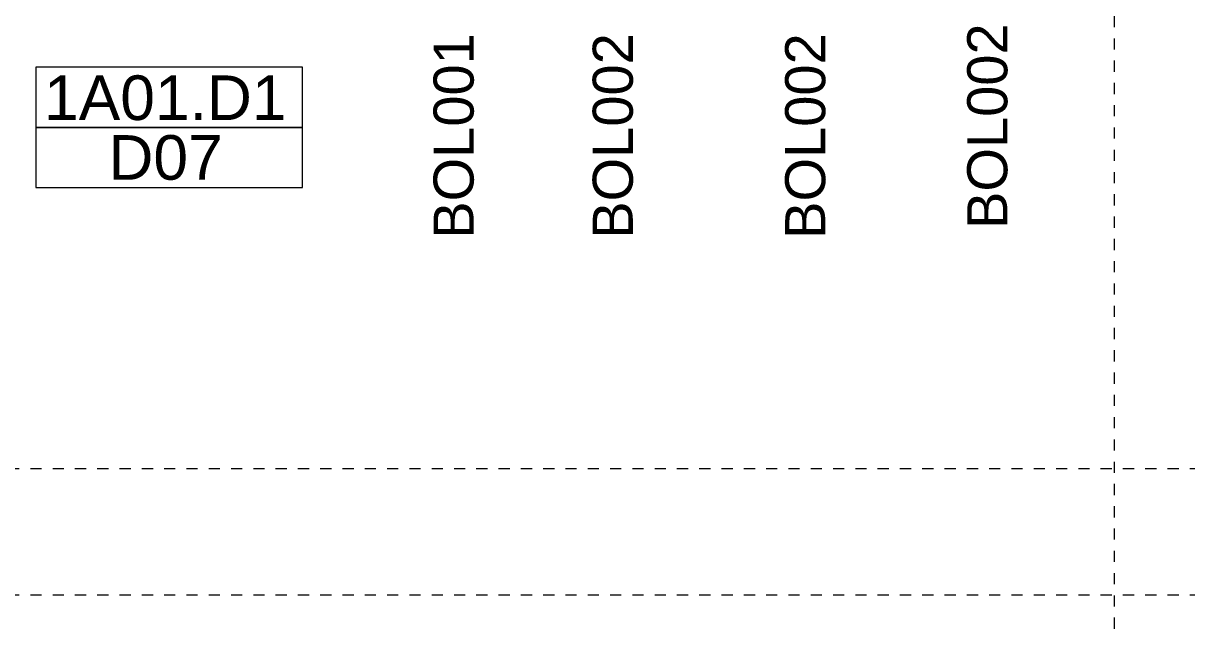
# Model space of a CAD drawing. Header units: metres. Extents: x 902 to 1205, y -4 to 36.
# Drawn here: x 1151 to 1161.43, y -0.3 to 5.13 of the extents above; entities that cross this region are included whole.
import ezdxf

# ---------------------------------------------------------------- set-up
doc = ezdxf.new("R2010")
doc.units = ezdxf.units.M
doc.linetypes.add('AEC_Center', pattern=[0.024, 0.012, -0.004, 0.004, -0.004])
doc.linetypes.add('Grid Line', pattern=[0.021, 0.012, -0.003, 0.003, -0.003])
for name, color, linetype, lineweight in [('A-ANNO-IDEN', 131, 'Continuous', 5), ('A-DOOR-IDEN', 31, 'Continuous', 5), ('A-FLOR-LEVL', 51, 'Continuous', 5), ('S-GRID', 1, 'Continuous', 5)]:
    doc.layers.add(name, color=color, linetype=linetype, lineweight=lineweight)
doc.styles.add('Arial_1', font='arial.ttf', dxfattribs={"height": 0.4})
doc.styles.add('Arial_2', font='arial.ttf', dxfattribs={"height": 0.36})

# ---------------------------------------------------------------- blocks, each defined once
blk = doc.blocks.new('AA_DOOR_MARK _ TYPE MARK_HA2 - Mark _ Type Mark-1751130-North - Grids B')
at = {"layer": 'A-DOOR-IDEN'}
for p, q in [((1673.702, 7.549), (1671.308, 7.549)), ((1671.308, 7.549), (1671.308, 7.009)), ((1673.702, 7.009), (1673.702, 7.549)), ((1671.308, 7.009), (1673.702, 7.009)), ((1673.702, 7.009), (1671.308, 7.009)), ((1671.308, 7.009), (1671.308, 6.469)), ((1673.702, 6.469), (1673.702, 7.009)), ((1671.308, 6.469), (1673.702, 6.469))]:
    blk.add_line(p, q, dxfattribs=at)

msp = doc.modelspace()

# ---------------------------------------------------------------- linework, layer by layer
at = {"layer": 'A-FLOR-LEVL', "linetype": 'AEC_Center'}
for p, q in [((1063.661, 1.134), (1204.707, 1.134)), ((1063.661, 0), (1204.707, 0))]:
    msp.add_line(p, q, dxfattribs=at)
at = {"layer": 'S-GRID', "linetype": 'Grid Line'}
msp.add_line((1160.786, -0.305), (1160.786, 24.961), dxfattribs=at)

# ---------------------------------------------------------------- block references
at = {"layer": 'A-DOOR-IDEN'}
msp.add_blockref('AA_DOOR_MARK _ TYPE MARK_HA2 - Mark _ Type Mark-1751130-North - Grids B', (-520.199, -2.814), dxfattribs=at)

# ---------------------------------------------------------------- texts
at = {"layer": 'A-ANNO-IDEN', "char_height": 0.36, "width": 2.21266, "attachment_point": 1, "rotation": 90, "style": 'Arial_2'}
for s, insert in [('BOL001', (1154.677, 3.196)), ('BOL002', (1156.105, 3.196)), ('BOL002', (1157.831, 3.195)), ('BOL002', (1159.464, 3.284))]:
    msp.add_mtext(s, dxfattribs=dict(at, insert=insert))
at = {"layer": 'A-DOOR-IDEN', "char_height": 0.4, "attachment_point": 1, "style": 'Arial_1'}
for s, insert, width in [('1A01.D1', (1151.184, 4.662), 2.69367), ('D07', (1151.761, 4.126), 1.26667)]:
    msp.add_mtext(s, dxfattribs=dict(at, insert=insert, width=width))

doc.saveas('drawing.dxf')
